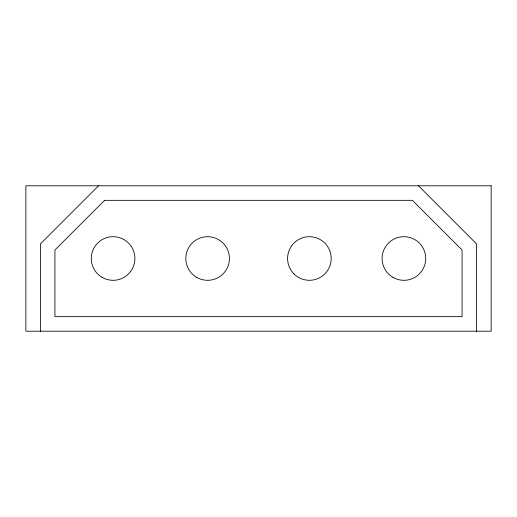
<?xml version="1.0" encoding="UTF-8"?>
<svg xmlns="http://www.w3.org/2000/svg" width="517" height="517" viewBox="0 0 517 517"><rect width="100%" height="100%" fill="white"/><g stroke="black" fill="none" stroke-linecap="round" stroke-linejoin="round"><path stroke-width="0.78" d="M98.553 185.797L40.391 243.959L40.391 331.203M418.447 185.797L476.609 243.959L476.609 331.203M104.576 200.338L54.931 249.982L54.931 316.663L462.069 316.663L462.069 249.982L412.424 200.338L104.576 200.338M491.15 185.797L25.85 185.797L25.85 331.203L491.15 331.203L491.15 185.797M102.185 277.39A21.811 21.811 0 0 0 134.905 258.5A21.811 21.811 0 0 0 102.185 239.61A21.811 21.811 0 0 0 102.185 277.39M293.973 273.92A21.811 21.811 0 0 0 330.46 264.148A21.811 21.811 0 0 0 303.744 237.432A21.811 21.811 0 0 0 293.973 273.92M196.706 277.39A21.811 21.811 0 0 0 229.419 258.5A21.811 21.811 0 0 0 196.706 239.61A21.811 21.811 0 0 0 196.706 277.39M392.998 277.39A21.811 21.811 0 0 0 425.717 258.5A21.811 21.811 0 0 0 392.998 239.61A21.811 21.811 0 0 0 392.998 277.39"/></g></svg>
